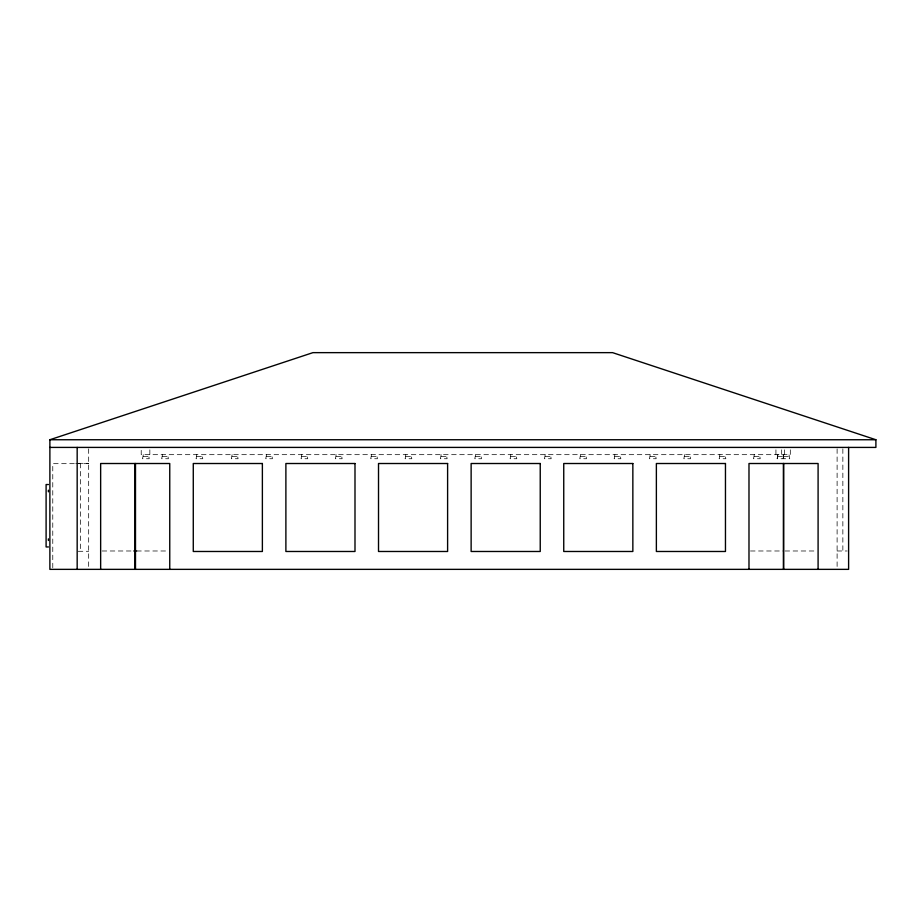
<?xml version="1.0" encoding="UTF-8"?>
<svg xmlns="http://www.w3.org/2000/svg" width="922" height="922" viewBox="0 0 922 922"><rect width="100%" height="100%" fill="white"/><g stroke="black" fill="none" stroke-linecap="round" stroke-linejoin="round"><path stroke-width="0.69" stroke-dasharray="4.61 3.46" d="M143.279 454.673L142.541 458.741L149.237 458.741L148.5 454.673M162.433 454.673L161.696 458.741L168.392 458.741L167.654 454.673M196.801 454.673L196.075 458.741L202.759 458.741L202.033 454.673M232.114 454.673L231.387 458.741L238.072 458.741L237.334 454.673M266.493 454.673L265.755 458.741L272.439 458.741L271.713 454.673M301.794 454.673L301.068 458.741L307.752 458.741L307.026 454.673M336.173 454.673L335.435 458.741L342.131 458.741L341.394 454.673M371.474 454.673L370.748 458.741L377.432 458.741L376.706 454.673M405.853 454.673L405.115 458.741L411.811 458.741L411.074 454.673M441.165 454.673L440.428 458.741L447.124 458.741L446.386 454.673M475.533 454.673L474.807 458.741L481.491 458.741L480.765 454.673M510.846 454.673L510.108 458.741L516.804 458.741L516.066 454.673M545.213 454.673L544.487 458.741L551.172 458.741L550.446 454.673M580.526 454.673L579.788 458.741L586.484 458.741L585.747 454.673M614.893 454.673L614.167 458.741L620.852 458.741L620.126 454.673M650.206 454.673L649.48 458.741L656.164 458.741L655.438 454.673M684.585 454.673L683.847 458.741L690.543 458.741L689.806 454.673M719.886 454.673L719.16 458.741L725.845 458.741L725.118 454.673M754.265 454.673L753.528 458.741L760.224 458.741L759.486 454.673M777.845 454.673L777.119 458.741L789.728 458.741L789.002 454.673M777.211 458.741L777.938 454.673M783.043 458.741L783.769 454.673M143.279 456.413L148.5 456.413M162.433 456.413L167.654 456.413M196.801 456.413L202.033 456.413M232.114 456.413L237.334 456.413M266.493 456.413L271.713 456.413M301.794 456.413L307.026 456.413M336.173 456.413L341.394 456.413M371.474 456.413L376.706 456.413M405.853 456.413L411.074 456.413M441.165 456.413L446.386 456.413M475.533 456.413L480.765 456.413M510.846 456.413L516.066 456.413M545.213 456.413L550.446 456.413M580.526 456.413L585.747 456.413M614.893 456.413L620.126 456.413M650.206 456.413L655.438 456.413M684.585 456.413L689.806 456.413M719.886 456.413L725.118 456.413M754.265 456.413L759.486 456.413M777.845 456.413L783.17 456.413L783.896 458.741L783.078 454.673M783.769 456.413L789.002 456.413M78.232 463.317L88.673 463.317M74.313 463.674L52.773 463.674L52.773 568.079M75.754 463.674L88.673 463.674M102.135 550.987L135.246 550.987M136.686 550.987L168.357 550.987M750.473 550.987L783.585 550.987M785.025 550.987L815.255 550.987M837.107 550.987L847.168 550.987M78.232 551.287L88.673 551.287M842.858 448.853L842.858 550.987M837.107 448.853L837.107 569.358M790.315 449.832L790.315 454.673L141.216 454.673L141.216 449.832M784.564 449.832L784.564 454.673M781.683 449.832L781.683 454.673M775.932 449.832L775.932 454.673M149.848 449.832L149.848 454.673M88.673 448.853L88.673 569.358M80.364 463.317L80.364 551.287"/><path stroke-width="1.38" d="M48.382 490.193L48.393 491.841M48.382 538.851L48.393 540.499M848.609 447.412L848.609 569.358L49.88 569.358L49.88 439.748L312.938 352.642L612.577 352.642L875.9 439.748L875.9 447.412L49.88 447.412M49.88 439.748L875.9 439.748M48.428 484.534L46.1 484.534L46.1 546.953L48.428 546.953M133.805 550.987L136.686 550.987M818.091 569.358L818.091 463.512L748.987 463.512L748.987 569.358M783.688 463.512L783.688 569.358M783.389 463.512L783.389 569.358M169.752 569.358L169.752 463.512L100.648 463.512L100.648 569.358M135.488 463.512L135.488 569.358M134.912 463.512L134.912 569.358M77.171 447.412L77.171 569.358M262.378 463.512L193.274 463.512L193.274 551.483L262.378 551.483L262.378 463.512M354.993 463.512L285.889 463.512L285.889 551.483L354.993 551.483L354.993 463.512M447.608 463.512L378.516 463.512L378.516 551.483L447.608 551.483L447.608 463.512M540.234 463.512L471.13 463.512L471.13 551.483L540.234 551.483L540.234 463.512M632.849 463.512L563.745 463.512L563.745 551.483L632.849 551.483L632.849 463.512M725.464 463.512L656.372 463.512L656.372 551.483L725.464 551.483L725.464 463.512"/></g></svg>
